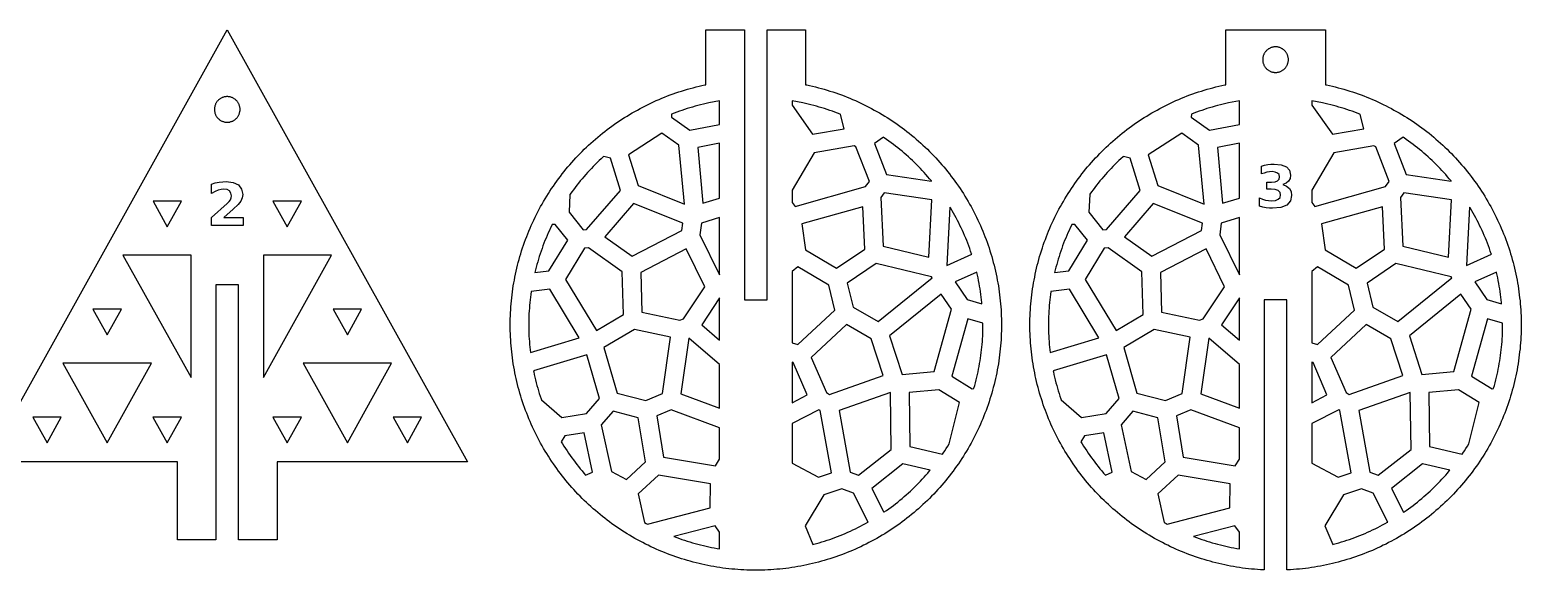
# Model space of a CAD drawing. Header units: millimetres. Extents: x 0 to 439, y -239 to 0.
# Drawn here: x 217.4 to 426.9, y -76 to 0 of the extents above; entities that cross this region are included whole.
import ezdxf

# ---------------------------------------------------------------- set-up
doc = ezdxf.new("R2010")
doc.units = ezdxf.units.MM
doc.layers.add('CUT', color=1, linetype='Continuous')
doc.layers.add('ENGRAVE', color=7, linetype='Continuous')

msp = doc.modelspace()

# ---------------------------------------------------------------- linework, layer by layer
at = {"layer": 'CUT'}
for points in [[(211.4, -60.75), (245.15, 0), (278.9, -60.75), (252.15, -60.75), (252.15, -71.75), (246.74, -71.75), (246.74, -35.88), (243.57, -35.88), (243.57, -71.75), (238.15, -71.75), (238.15, -60.75), (211.4, -60.75)], [(353.88, -42.77), (353.86, -43.19), (353.84, -43.62), (353.81, -44.04), (353.78, -44.46), (353.74, -44.88), (353.69, -45.3), (353.64, -45.72), (353.59, -46.14), (353.53, -46.56), (353.47, -46.98), (353.4, -47.4), (353.32, -47.81), (353.24, -48.23), (353.16, -48.65), (353.07, -49.06), (352.97, -49.47), (352.87, -49.88), (352.76, -50.29), (352.65, -50.7), (352.54, -51.11), (352.42, -51.51), (352.29, -51.92), (352.16, -52.32), (352.03, -52.72), (351.89, -53.12), (351.74, -53.52), (351.59, -53.92), (351.44, -54.31), (351.28, -54.7), (351.11, -55.09), (350.94, -55.48), (350.77, -55.87), (350.59, -56.25), (350.41, -56.63), (350.22, -57.01), (350.03, -57.39), (349.83, -57.76), (349.63, -58.14), (349.42, -58.5), (349.21, -58.87), (349, -59.24), (348.78, -59.6), (348.55, -59.96), (348.32, -60.31), (348.09, -60.67), (347.85, -61.02), (347.61, -61.37), (347.36, -61.71), (347.11, -62.05), (346.86, -62.39), (346.6, -62.73), (346.34, -63.06), (346.07, -63.39), (345.8, -63.71), (345.53, -64.03), (345.25, -64.35), (344.97, -64.67), (344.68, -64.98), (344.39, -65.29), (344.1, -65.59), (343.8, -65.9), (343.5, -66.19), (343.19, -66.49), (342.88, -66.78), (342.57, -67.06), (342.26, -67.35), (341.94, -67.62), (341.62, -67.9), (341.29, -68.17), (340.96, -68.44), (340.63, -68.7), (340.29, -68.96), (339.96, -69.21), (339.61, -69.46), (339.27, -69.71), (338.92, -69.95), (338.57, -70.19), (338.22, -70.42), (337.86, -70.65), (337.5, -70.87), (337.14, -71.09), (336.78, -71.31), (336.41, -71.52), (336.04, -71.72), (335.67, -71.93), (335.29, -72.12), (334.92, -72.32), (334.54, -72.5), (334.15, -72.69), (333.77, -72.87), (333.38, -73.04), (333, -73.21), (332.61, -73.37), (332.21, -73.53), (331.82, -73.69), (331.42, -73.84), (331.03, -73.98), (330.63, -74.12), (330.23, -74.26), (329.82, -74.39), (329.42, -74.51), (329.01, -74.63), (328.61, -74.75), (328.2, -74.86), (327.79, -74.97), (327.38, -75.07), (326.96, -75.16), (326.55, -75.25), (326.13, -75.34), (325.72, -75.42), (325.3, -75.49), (324.88, -75.56), (324.47, -75.63), (324.05, -75.69), (323.63, -75.74), (323.21, -75.79), (322.79, -75.83), (322.36, -75.87), (321.94, -75.91), (321.52, -75.94), (321.1, -75.96), (320.67, -75.98), (320.25, -75.99), (319.83, -76), (319.4, -76), (318.98, -76), (318.56, -75.99), (318.13, -75.98), (317.71, -75.96), (317.29, -75.94), (316.87, -75.91), (316.44, -75.87), (316.02, -75.83), (315.6, -75.79), (315.18, -75.74), (314.76, -75.69), (314.34, -75.63), (313.92, -75.56), (313.51, -75.49), (313.09, -75.42), (312.67, -75.34), (312.26, -75.25), (311.84, -75.16), (311.43, -75.07), (311.02, -74.97), (310.61, -74.86), (310.2, -74.75), (309.79, -74.63), (309.39, -74.51), (308.98, -74.39), (308.58, -74.26), (308.18, -74.12), (307.78, -73.98), (307.38, -73.84), (306.99, -73.69), (306.59, -73.53), (306.2, -73.37), (305.81, -73.21), (305.42, -73.04), (305.04, -72.87), (304.65, -72.69), (304.27, -72.5), (303.89, -72.32), (303.52, -72.12), (303.14, -71.93), (302.77, -71.72), (302.4, -71.52), (302.03, -71.31), (301.67, -71.09), (301.31, -70.87), (300.95, -70.65), (300.59, -70.42), (300.24, -70.19), (299.89, -69.95), (299.54, -69.71), (299.19, -69.46), (298.85, -69.21), (298.51, -68.96), (298.18, -68.7), (297.85, -68.44), (297.52, -68.17), (297.19, -67.9), (296.87, -67.62), (296.55, -67.35), (296.24, -67.06), (295.92, -66.78), (295.61, -66.49), (295.31, -66.19), (295.01, -65.9), (294.71, -65.59), (294.42, -65.29), (294.13, -64.98), (293.84, -64.67), (293.56, -64.35), (293.28, -64.03), (293.01, -63.71), (292.73, -63.39), (292.47, -63.06), (292.21, -62.73), (291.95, -62.39), (291.69, -62.05), (291.44, -61.71), (291.2, -61.37), (290.96, -61.02), (290.72, -60.67), (290.49, -60.31), (290.26, -59.96), (290.03, -59.6), (289.81, -59.24), (289.6, -58.87), (289.39, -58.5), (289.18, -58.14), (288.98, -57.76), (288.78, -57.39), (288.59, -57.01), (288.4, -56.63), (288.22, -56.25), (288.04, -55.87), (287.86, -55.48), (287.69, -55.09), (287.53, -54.7), (287.37, -54.31), (287.22, -53.92), (287.07, -53.52), (286.92, -53.12), (286.78, -52.72), (286.65, -52.32), (286.51, -51.92), (286.39, -51.51), (286.27, -51.11), (286.15, -50.7), (286.04, -50.29), (285.94, -49.88), (285.84, -49.47), (285.74, -49.06), (285.65, -48.65), (285.57, -48.23), (285.49, -47.81), (285.41, -47.4), (285.34, -46.98), (285.28, -46.56), (285.22, -46.14), (285.16, -45.72), (285.11, -45.3), (285.07, -44.88), (285.03, -44.46), (285, -44.04), (284.97, -43.62), (284.95, -43.19), (284.93, -42.77), (284.91, -42.35), (284.91, -41.92), (284.9, -41.5), (284.91, -41.08), (284.91, -40.65), (284.93, -40.23), (284.95, -39.81), (284.97, -39.38), (285, -38.96), (285.03, -38.54), (285.07, -38.12), (285.11, -37.7), (285.16, -37.28), (285.22, -36.86), (285.28, -36.44), (285.34, -36.02), (285.41, -35.6), (285.49, -35.19), (285.57, -34.77), (285.65, -34.35), (285.74, -33.94), (285.84, -33.53), (285.94, -33.12), (286.04, -32.71), (286.15, -32.3), (286.27, -31.89), (286.39, -31.49), (286.51, -31.08), (286.65, -30.68), (286.78, -30.28), (286.92, -29.88), (287.07, -29.48), (287.22, -29.08), (287.37, -28.69), (287.53, -28.3), (287.69, -27.91), (287.86, -27.52), (288.04, -27.13), (288.22, -26.75), (288.4, -26.37), (288.59, -25.99), (288.78, -25.61), (288.98, -25.24), (289.18, -24.86), (289.39, -24.5), (289.6, -24.13), (289.81, -23.76), (290.03, -23.4), (290.26, -23.04), (290.49, -22.69), (290.72, -22.33), (290.96, -21.98), (291.2, -21.63), (291.44, -21.29), (291.69, -20.95), (291.95, -20.61), (292.21, -20.27), (292.47, -19.94), (292.73, -19.61), (293.01, -19.29), (293.28, -18.97), (293.56, -18.65), (293.84, -18.33), (294.13, -18.02), (294.42, -17.71), (294.71, -17.41), (295.01, -17.1), (295.31, -16.81), (295.61, -16.51), (295.92, -16.22), (296.24, -15.94), (296.55, -15.65), (296.87, -15.38), (297.19, -15.1), (297.52, -14.83), (297.85, -14.56), (298.18, -14.3), (298.51, -14.04), (298.85, -13.79), (299.19, -13.54), (299.54, -13.29), (299.89, -13.05), (300.24, -12.81), (300.59, -12.58), (300.95, -12.35), (301.31, -12.13), (301.67, -11.91), (302.03, -11.69), (302.4, -11.48), (302.77, -11.28), (303.14, -11.07), (303.52, -10.88), (303.89, -10.68), (304.27, -10.5), (304.65, -10.31), (305.04, -10.13), (305.42, -9.96), (305.81, -9.79), (306.2, -9.63), (306.59, -9.47), (306.99, -9.31), (307.38, -9.16), (307.78, -9.02), (308.18, -8.88), (308.58, -8.74), (308.98, -8.61), (309.39, -8.49), (309.79, -8.37), (310.2, -8.25), (310.61, -8.14), (311.02, -8.03), (311.43, -7.93), (311.84, -7.84), (312.26, -7.75), (312.4, -7.72), (312.4, 0), (317.82, 0), (317.82, -38), (320.99, -38), (320.99, 0), (326.4, 0), (326.4, -7.72), (326.55, -7.75), (326.96, -7.84), (327.38, -7.93), (327.79, -8.03), (328.2, -8.14), (328.61, -8.25), (329.01, -8.37), (329.42, -8.49), (329.82, -8.61), (330.23, -8.74), (330.63, -8.88), (331.03, -9.02), (331.42, -9.16), (331.82, -9.31), (332.21, -9.47), (332.61, -9.63), (333, -9.79), (333.38, -9.96), (333.77, -10.13), (334.15, -10.31), (334.54, -10.5), (334.92, -10.68), (335.29, -10.88), (335.67, -11.07), (336.04, -11.28), (336.41, -11.48), (336.78, -11.69), (337.14, -11.91), (337.5, -12.13), (337.86, -12.35), (338.22, -12.58), (338.57, -12.81), (338.92, -13.05), (339.27, -13.29), (339.61, -13.54), (339.96, -13.79), (340.29, -14.04), (340.63, -14.3), (340.96, -14.56), (341.29, -14.83), (341.62, -15.1), (341.94, -15.38), (342.26, -15.65), (342.57, -15.94), (342.88, -16.22), (343.19, -16.51), (343.5, -16.81), (343.8, -17.1), (344.1, -17.41), (344.39, -17.71), (344.68, -18.02), (344.97, -18.33), (345.25, -18.65), (345.53, -18.97), (345.8, -19.29), (346.07, -19.61), (346.34, -19.94), (346.6, -20.27), (346.86, -20.61), (347.11, -20.95), (347.36, -21.29), (347.61, -21.63), (347.85, -21.98), (348.09, -22.33), (348.32, -22.69), (348.55, -23.04), (348.78, -23.4), (349, -23.76), (349.21, -24.13), (349.42, -24.5), (349.63, -24.86), (349.83, -25.24), (350.03, -25.61), (350.22, -25.99), (350.41, -26.37), (350.59, -26.75), (350.77, -27.13), (350.94, -27.52), (351.11, -27.91), (351.28, -28.3), (351.44, -28.69), (351.59, -29.08), (351.74, -29.48), (351.89, -29.88), (352.03, -30.28), (352.16, -30.68), (352.29, -31.08), (352.42, -31.49), (352.54, -31.89), (352.65, -32.3), (352.76, -32.71), (352.87, -33.12), (352.97, -33.53), (353.07, -33.94), (353.16, -34.35), (353.24, -34.77), (353.32, -35.19), (353.4, -35.6), (353.47, -36.02), (353.53, -36.44), (353.59, -36.86), (353.64, -37.28), (353.69, -37.7), (353.74, -38.12), (353.78, -38.54), (353.81, -38.96), (353.84, -39.38), (353.86, -39.81), (353.88, -40.23), (353.89, -40.65), (353.9, -41.08), (353.9, -41.5), (353.9, -41.92), (353.89, -42.35), (353.88, -42.77)], [(426.86, -43.19), (426.84, -43.62), (426.81, -44.04), (426.78, -44.46), (426.74, -44.88), (426.69, -45.3), (426.64, -45.72), (426.59, -46.14), (426.53, -46.56), (426.47, -46.98), (426.4, -47.4), (426.32, -47.81), (426.24, -48.23), (426.16, -48.65), (426.07, -49.06), (425.97, -49.47), (425.87, -49.88), (425.76, -50.29), (425.65, -50.7), (425.54, -51.11), (425.42, -51.51), (425.29, -51.92), (425.16, -52.32), (425.03, -52.72), (424.89, -53.12), (424.74, -53.52), (424.59, -53.92), (424.44, -54.31), (424.28, -54.7), (424.11, -55.09), (423.94, -55.48), (423.77, -55.87), (423.59, -56.25), (423.41, -56.63), (423.22, -57.01), (423.03, -57.39), (422.83, -57.76), (422.63, -58.14), (422.42, -58.5), (422.21, -58.87), (422, -59.24), (421.78, -59.6), (421.55, -59.96), (421.32, -60.31), (421.09, -60.67), (420.85, -61.02), (420.61, -61.37), (420.36, -61.71), (420.11, -62.05), (419.86, -62.39), (419.6, -62.73), (419.34, -63.06), (419.07, -63.39), (418.8, -63.71), (418.53, -64.03), (418.25, -64.35), (417.97, -64.67), (417.68, -64.98), (417.39, -65.29), (417.1, -65.59), (416.8, -65.9), (416.5, -66.19), (416.19, -66.49), (415.88, -66.78), (415.57, -67.06), (415.26, -67.35), (414.94, -67.62), (414.62, -67.9), (414.29, -68.17), (413.96, -68.44), (413.63, -68.7), (413.29, -68.96), (412.96, -69.21), (412.61, -69.46), (412.27, -69.71), (411.92, -69.95), (411.57, -70.19), (411.22, -70.42), (410.86, -70.65), (410.5, -70.87), (410.14, -71.09), (409.78, -71.31), (409.41, -71.52), (409.04, -71.72), (408.67, -71.93), (408.29, -72.12), (407.92, -72.32), (407.54, -72.5), (407.15, -72.69), (406.77, -72.87), (406.38, -73.04), (406, -73.21), (405.61, -73.37), (405.21, -73.53), (404.82, -73.69), (404.42, -73.84), (404.03, -73.98), (403.63, -74.12), (403.23, -74.26), (402.82, -74.39), (402.42, -74.51), (402.01, -74.63), (401.61, -74.75), (401.2, -74.86), (400.79, -74.97), (400.38, -75.07), (399.96, -75.16), (399.55, -75.25), (399.13, -75.34), (398.72, -75.42), (398.3, -75.49), (397.88, -75.56), (397.47, -75.63), (397.05, -75.69), (396.63, -75.74), (396.21, -75.79), (395.79, -75.83), (395.36, -75.87), (394.94, -75.91), (394.52, -75.94), (394.1, -75.96), (393.99, -75.96), (393.99, -38), (390.82, -38), (390.82, -75.96), (390.71, -75.96), (390.29, -75.94), (389.87, -75.91), (389.44, -75.87), (389.02, -75.83), (388.6, -75.79), (388.18, -75.74), (387.76, -75.69), (387.34, -75.63), (386.92, -75.56), (386.51, -75.49), (386.09, -75.42), (385.67, -75.34), (385.26, -75.25), (384.84, -75.16), (384.43, -75.07), (384.02, -74.97), (383.61, -74.86), (383.2, -74.75), (382.79, -74.63), (382.39, -74.51), (381.98, -74.39), (381.58, -74.26), (381.18, -74.12), (380.78, -73.98), (380.38, -73.84), (379.99, -73.69), (379.59, -73.53), (379.2, -73.37), (378.81, -73.21), (378.42, -73.04), (378.04, -72.87), (377.65, -72.69), (377.27, -72.5), (376.89, -72.32), (376.52, -72.12), (376.14, -71.93), (375.77, -71.72), (375.4, -71.52), (375.03, -71.31), (374.67, -71.09), (374.31, -70.87), (373.95, -70.65), (373.59, -70.42), (373.24, -70.19), (372.89, -69.95), (372.54, -69.71), (372.19, -69.46), (371.85, -69.21), (371.51, -68.96), (371.18, -68.7), (370.85, -68.44), (370.52, -68.17), (370.19, -67.9), (369.87, -67.62), (369.55, -67.35), (369.24, -67.06), (368.92, -66.78), (368.61, -66.49), (368.31, -66.19), (368.01, -65.9), (367.71, -65.59), (367.42, -65.29), (367.13, -64.98), (366.84, -64.67), (366.56, -64.35), (366.28, -64.03), (366.01, -63.71), (365.73, -63.39), (365.47, -63.06), (365.21, -62.73), (364.95, -62.39), (364.69, -62.05), (364.44, -61.71), (364.2, -61.37), (363.96, -61.02), (363.72, -60.67), (363.49, -60.31), (363.26, -59.96), (363.03, -59.6), (362.81, -59.24), (362.6, -58.87), (362.39, -58.5), (362.18, -58.14), (361.98, -57.76), (361.78, -57.39), (361.59, -57.01), (361.4, -56.63), (361.22, -56.25), (361.04, -55.87), (360.86, -55.48), (360.69, -55.09), (360.53, -54.7), (360.37, -54.31), (360.22, -53.92), (360.07, -53.52), (359.92, -53.12), (359.78, -52.72), (359.65, -52.32), (359.51, -51.92), (359.39, -51.51), (359.27, -51.11), (359.15, -50.7), (359.04, -50.29), (358.94, -49.88), (358.84, -49.47), (358.74, -49.06), (358.65, -48.65), (358.57, -48.23), (358.49, -47.81), (358.41, -47.4), (358.34, -46.98), (358.28, -46.56), (358.22, -46.14), (358.16, -45.72), (358.11, -45.3), (358.07, -44.88), (358.03, -44.46), (358, -44.04), (357.97, -43.62), (357.95, -43.19), (357.93, -42.77), (357.91, -42.35), (357.91, -41.92), (357.9, -41.5), (357.91, -41.08), (357.91, -40.65), (357.93, -40.23), (357.95, -39.81), (357.97, -39.38), (358, -38.96), (358.03, -38.54), (358.07, -38.12), (358.11, -37.7), (358.16, -37.28), (358.22, -36.86), (358.28, -36.44), (358.34, -36.02), (358.41, -35.6), (358.49, -35.19), (358.57, -34.77), (358.65, -34.35), (358.74, -33.94), (358.84, -33.53), (358.94, -33.12), (359.04, -32.71), (359.15, -32.3), (359.27, -31.89), (359.39, -31.49), (359.51, -31.08), (359.65, -30.68), (359.78, -30.28), (359.92, -29.88), (360.07, -29.48), (360.22, -29.08), (360.37, -28.69), (360.53, -28.3), (360.69, -27.91), (360.86, -27.52), (361.04, -27.13), (361.22, -26.75), (361.4, -26.37), (361.59, -25.99), (361.78, -25.61), (361.98, -25.24), (362.18, -24.86), (362.39, -24.5), (362.6, -24.13), (362.81, -23.76), (363.03, -23.4), (363.26, -23.04), (363.49, -22.69), (363.72, -22.33), (363.96, -21.98), (364.2, -21.63), (364.44, -21.29), (364.69, -20.95), (364.95, -20.61), (365.21, -20.27), (365.47, -19.94), (365.73, -19.61), (366.01, -19.29), (366.28, -18.97), (366.56, -18.65), (366.84, -18.33), (367.13, -18.02), (367.42, -17.71), (367.71, -17.41), (368.01, -17.1), (368.31, -16.81), (368.61, -16.51), (368.92, -16.22), (369.24, -15.94), (369.55, -15.65), (369.87, -15.38), (370.19, -15.1), (370.52, -14.83), (370.85, -14.56), (371.18, -14.3), (371.51, -14.04), (371.85, -13.79), (372.19, -13.54), (372.54, -13.29), (372.89, -13.05), (373.24, -12.81), (373.59, -12.58), (373.95, -12.35), (374.31, -12.13), (374.67, -11.91), (375.03, -11.69), (375.4, -11.48), (375.77, -11.28), (376.14, -11.07), (376.52, -10.88), (376.89, -10.68), (377.27, -10.5), (377.65, -10.31), (378.04, -10.13), (378.42, -9.96), (378.81, -9.79), (379.2, -9.63), (379.59, -9.47), (379.99, -9.31), (380.38, -9.16), (380.78, -9.02), (381.18, -8.88), (381.58, -8.74), (381.98, -8.61), (382.39, -8.49), (382.79, -8.37), (383.2, -8.25), (383.61, -8.14), (384.02, -8.03), (384.43, -7.93), (384.84, -7.84), (385.26, -7.75), (385.4, -7.72), (385.4, 0), (399.4, 0), (399.4, -7.72), (399.55, -7.75), (399.96, -7.84), (400.38, -7.93), (400.79, -8.03), (401.2, -8.14), (401.61, -8.25), (402.01, -8.37), (402.42, -8.49), (402.82, -8.61), (403.23, -8.74), (403.63, -8.88), (404.03, -9.02), (404.42, -9.16), (404.82, -9.31), (405.21, -9.47), (405.61, -9.63), (406, -9.79), (406.38, -9.96), (406.77, -10.13), (407.15, -10.31), (407.54, -10.5), (407.92, -10.68), (408.29, -10.88), (408.67, -11.07), (409.04, -11.28), (409.41, -11.48), (409.78, -11.69), (410.14, -11.91), (410.5, -12.13), (410.86, -12.35), (411.22, -12.58), (411.57, -12.81), (411.92, -13.05), (412.27, -13.29), (412.61, -13.54), (412.96, -13.79), (413.29, -14.04), (413.63, -14.3), (413.96, -14.56), (414.29, -14.83), (414.62, -15.1), (414.94, -15.38), (415.26, -15.65), (415.57, -15.94), (415.88, -16.22), (416.19, -16.51), (416.5, -16.81), (416.8, -17.1), (417.1, -17.41), (417.39, -17.71), (417.68, -18.02), (417.97, -18.33), (418.25, -18.65), (418.53, -18.97), (418.8, -19.29), (419.07, -19.61), (419.34, -19.94), (419.6, -20.27), (419.86, -20.61), (420.11, -20.95), (420.36, -21.29), (420.61, -21.63), (420.85, -21.98), (421.09, -22.33), (421.32, -22.69), (421.55, -23.04), (421.78, -23.4), (422, -23.76), (422.21, -24.13), (422.42, -24.5), (422.63, -24.86), (422.83, -25.24), (423.03, -25.61), (423.22, -25.99), (423.41, -26.37), (423.59, -26.75), (423.77, -27.13), (423.94, -27.52), (424.11, -27.91), (424.28, -28.3), (424.44, -28.69), (424.59, -29.08), (424.74, -29.48), (424.89, -29.88), (425.03, -30.28), (425.16, -30.68), (425.29, -31.08), (425.42, -31.49), (425.54, -31.89), (425.65, -32.3), (425.76, -32.71), (425.87, -33.12), (425.97, -33.53), (426.07, -33.94), (426.16, -34.35), (426.24, -34.77), (426.32, -35.19), (426.4, -35.6), (426.47, -36.02), (426.53, -36.44), (426.59, -36.86), (426.64, -37.28), (426.69, -37.7), (426.74, -38.12), (426.78, -38.54), (426.81, -38.96), (426.84, -39.38), (426.86, -39.81), (426.88, -40.23), (426.89, -40.65), (426.9, -41.08), (426.9, -41.5), (426.9, -41.92), (426.89, -42.35), (426.88, -42.77), (426.86, -43.19)], [(394.2, -4.11), (394.2, -4.02), (394.18, -3.94), (394.17, -3.85), (394.15, -3.76), (394.13, -3.68), (394.1, -3.59), (394.07, -3.51), (394.03, -3.43), (393.99, -3.35), (393.95, -3.27), (393.9, -3.2), (393.85, -3.13), (393.8, -3.06), (393.74, -2.99), (393.68, -2.93), (393.61, -2.87), (393.55, -2.81), (393.48, -2.75), (393.4, -2.7), (393.33, -2.66), (393.25, -2.61), (393.17, -2.57), (393.09, -2.54), (393.01, -2.51), (392.93, -2.48), (392.84, -2.45), (392.75, -2.43), (392.67, -2.42), (392.58, -2.41), (392.49, -2.4), (392.4, -2.4), (392.32, -2.4), (392.23, -2.41), (392.14, -2.42), (392.05, -2.43), (391.97, -2.45), (391.88, -2.48), (391.8, -2.51), (391.71, -2.54), (391.63, -2.57), (391.56, -2.61), (391.48, -2.66), (391.4, -2.7), (391.33, -2.75), (391.26, -2.81), (391.2, -2.87), (391.13, -2.93), (391.07, -2.99), (391.01, -3.06), (390.96, -3.13), (390.91, -3.2), (390.86, -3.27), (390.82, -3.35), (390.78, -3.43), (390.74, -3.51), (390.71, -3.59), (390.68, -3.68), (390.66, -3.76), (390.64, -3.85), (390.62, -3.94), (390.61, -4.02), (390.61, -4.11), (390.6, -4.2), (390.61, -4.29), (390.61, -4.38), (390.62, -4.46), (390.64, -4.55), (390.66, -4.64), (390.68, -4.72), (390.71, -4.81), (390.74, -4.89), (390.78, -4.97), (390.82, -5.05), (390.86, -5.13), (390.91, -5.2), (390.96, -5.27), (391.01, -5.34), (391.07, -5.41), (391.13, -5.47), (391.2, -5.53), (391.26, -5.59), (391.33, -5.65), (391.4, -5.7), (391.48, -5.74), (391.56, -5.79), (391.63, -5.83), (391.71, -5.86), (391.8, -5.89), (391.88, -5.92), (391.97, -5.95), (392.05, -5.97), (392.14, -5.98), (392.23, -5.99), (392.32, -6), (392.4, -6), (392.49, -6), (392.58, -5.99), (392.67, -5.98), (392.75, -5.97), (392.84, -5.95), (392.93, -5.92), (393.01, -5.89), (393.09, -5.86), (393.17, -5.83), (393.25, -5.79), (393.33, -5.74), (393.4, -5.7), (393.48, -5.65), (393.55, -5.59), (393.61, -5.53), (393.68, -5.47), (393.74, -5.41), (393.8, -5.34), (393.85, -5.27), (393.9, -5.2), (393.95, -5.13), (393.99, -5.05), (394.03, -4.97), (394.07, -4.89), (394.1, -4.81), (394.13, -4.72), (394.15, -4.64), (394.17, -4.55), (394.18, -4.46), (394.2, -4.38), (394.2, -4.29), (394.2, -4.2), (394.2, -4.11)], [(246.95, -11.11), (246.95, -11.02), (246.93, -10.94), (246.92, -10.85), (246.9, -10.76), (246.88, -10.68), (246.85, -10.59), (246.82, -10.51), (246.78, -10.43), (246.74, -10.35), (246.7, -10.27), (246.65, -10.2), (246.6, -10.13), (246.55, -10.06), (246.49, -9.99), (246.43, -9.93), (246.36, -9.87), (246.3, -9.81), (246.23, -9.75), (246.15, -9.7), (246.08, -9.66), (246, -9.61), (245.92, -9.57), (245.84, -9.54), (245.76, -9.51), (245.68, -9.48), (245.59, -9.45), (245.5, -9.43), (245.42, -9.42), (245.33, -9.41), (245.24, -9.4), (245.15, -9.4), (245.07, -9.4), (244.98, -9.41), (244.89, -9.42), (244.8, -9.43), (244.72, -9.45), (244.63, -9.48), (244.55, -9.51), (244.46, -9.54), (244.38, -9.57), (244.31, -9.61), (244.23, -9.66), (244.15, -9.7), (244.08, -9.75), (244.01, -9.81), (243.95, -9.87), (243.88, -9.93), (243.82, -9.99), (243.76, -10.06), (243.71, -10.13), (243.66, -10.2), (243.61, -10.27), (243.57, -10.35), (243.53, -10.43), (243.49, -10.51), (243.46, -10.59), (243.43, -10.68), (243.41, -10.76), (243.39, -10.85), (243.37, -10.94), (243.36, -11.02), (243.36, -11.11), (243.35, -11.2), (243.36, -11.29), (243.36, -11.38), (243.37, -11.46), (243.39, -11.55), (243.41, -11.64), (243.43, -11.72), (243.46, -11.81), (243.49, -11.89), (243.53, -11.97), (243.57, -12.05), (243.61, -12.13), (243.66, -12.2), (243.71, -12.27), (243.76, -12.34), (243.82, -12.41), (243.88, -12.47), (243.95, -12.53), (244.01, -12.59), (244.08, -12.65), (244.15, -12.7), (244.23, -12.74), (244.31, -12.79), (244.38, -12.83), (244.46, -12.86), (244.55, -12.89), (244.63, -12.92), (244.72, -12.95), (244.8, -12.97), (244.89, -12.98), (244.98, -12.99), (245.07, -13), (245.15, -13), (245.24, -13), (245.33, -12.99), (245.42, -12.98), (245.5, -12.97), (245.59, -12.95), (245.68, -12.92), (245.76, -12.89), (245.84, -12.86), (245.92, -12.83), (246, -12.79), (246.08, -12.74), (246.15, -12.7), (246.23, -12.65), (246.3, -12.59), (246.36, -12.53), (246.43, -12.47), (246.49, -12.41), (246.55, -12.34), (246.6, -12.27), (246.65, -12.2), (246.7, -12.13), (246.74, -12.05), (246.78, -11.97), (246.82, -11.89), (246.85, -11.81), (246.88, -11.72), (246.9, -11.64), (246.92, -11.55), (246.93, -11.46), (246.95, -11.38), (246.95, -11.29), (246.95, -11.2), (246.95, -11.11)], [(307.92, -11.74), (307.58, -11.87), (307.57, -12.29), (310.14, -14.11), (314.32, -13.31), (314.32, -9.98), (312.8, -10.29), (312.41, -10.38), (312.03, -10.46), (311.65, -10.56), (311.27, -10.65), (310.9, -10.76), (310.52, -10.86), (310.14, -10.97), (309.77, -11.09), (309.4, -11.21), (309.03, -11.34), (308.66, -11.46), (308.29, -11.6), (307.92, -11.74)], [(326.39, -10.38), (326.01, -10.29), (324.49, -9.98), (324.49, -10.61), (327.38, -14.69), (331.8, -13.93), (331.3, -11.9), (331.25, -11.88), (330.88, -11.74), (330.52, -11.6), (330.15, -11.46), (329.78, -11.34), (329.41, -11.21), (329.04, -11.09), (328.66, -10.97), (328.29, -10.86), (327.91, -10.76), (327.53, -10.65), (327.15, -10.56), (326.77, -10.46), (326.39, -10.38)], [(380.58, -11.87), (380.57, -12.29), (383.14, -14.11), (387.32, -13.31), (387.32, -9.98), (385.8, -10.29), (385.41, -10.38), (385.03, -10.46), (384.65, -10.56), (384.27, -10.65), (383.9, -10.76), (383.52, -10.86), (383.14, -10.97), (382.77, -11.09), (382.4, -11.21), (382.03, -11.34), (381.66, -11.46), (381.29, -11.6), (380.92, -11.74), (380.58, -11.87)], [(399.01, -10.29), (397.49, -9.98), (397.49, -10.61), (400.38, -14.69), (404.8, -13.93), (404.3, -11.9), (404.25, -11.88), (403.88, -11.74), (403.52, -11.6), (403.15, -11.46), (402.78, -11.34), (402.41, -11.21), (402.04, -11.09), (401.66, -10.97), (401.29, -10.86), (400.91, -10.76), (400.53, -10.65), (400.15, -10.56), (399.77, -10.46), (399.39, -10.38), (399.01, -10.29)], [(301.53, -17.57), (302.89, -21.91), (309.37, -24.5), (308.6, -16.21), (306.22, -14.52), (301.53, -17.57)], [(375.89, -21.91), (382.37, -24.5), (381.6, -16.21), (379.22, -14.52), (374.53, -17.57), (375.89, -21.91)], [(314.32, -15.96), (311.24, -16.55), (311.97, -24.4), (314.32, -23.69), (314.32, -15.96)], [(334.83, -22.06), (335.36, -21.33), (333.47, -16.45), (333.21, -16.32), (327.61, -17.29), (324.49, -22.57), (324.49, -24.27), (324.93, -24.85), (334.83, -22.06)], [(338.09, -15.65), (337.77, -15.42), (337.45, -15.2), (337.32, -15.1), (336.08, -15.98), (337.76, -20.34), (344.09, -21.29), (344.06, -21.26), (343.81, -20.96), (343.56, -20.66), (343.3, -20.37), (343.04, -20.08), (342.78, -19.79), (342.51, -19.5), (342.24, -19.22), (341.96, -18.94), (341.68, -18.67), (341.4, -18.4), (341.11, -18.13), (340.83, -17.86), (340.53, -17.6), (340.24, -17.35), (339.94, -17.09), (339.64, -16.84), (339.34, -16.59), (339.03, -16.35), (338.72, -16.11), (338.41, -15.88), (338.09, -15.65)], [(384.24, -16.55), (384.97, -24.4), (387.32, -23.69), (387.32, -15.96), (384.24, -16.55)], [(408.36, -21.33), (406.47, -16.45), (406.21, -16.32), (400.61, -17.29), (397.49, -22.57), (397.49, -24.27), (397.93, -24.85), (407.83, -22.06), (408.36, -21.33)], [(410.77, -15.42), (410.45, -15.2), (410.32, -15.1), (409.08, -15.98), (410.76, -20.34), (417.09, -21.29), (417.06, -21.26), (416.81, -20.96), (416.56, -20.66), (416.3, -20.37), (416.04, -20.08), (415.78, -19.79), (415.51, -19.5), (415.24, -19.22), (414.96, -18.94), (414.68, -18.67), (414.4, -18.4), (414.11, -18.13), (413.83, -17.86), (413.53, -17.6), (413.24, -17.35), (412.94, -17.09), (412.64, -16.84), (412.34, -16.59), (412.03, -16.35), (411.72, -16.11), (411.41, -15.88), (411.09, -15.65), (410.77, -15.42)], [(293.78, -22.5), (293.55, -22.81), (293.32, -23.13), (293.3, -23.17), (293.16, -25.66), (295.16, -28.12), (295.64, -28.09), (300.38, -22.59), (298.97, -18.07), (298.05, -17.8), (297.98, -17.86), (297.69, -18.13), (297.41, -18.4), (297.13, -18.67), (296.85, -18.94), (296.57, -19.22), (296.3, -19.5), (296.03, -19.79), (295.77, -20.08), (295.51, -20.37), (295.25, -20.66), (295, -20.96), (294.74, -21.26), (294.5, -21.57), (294.26, -21.87), (294.02, -22.18), (293.78, -22.5)], [(366.55, -22.81), (366.32, -23.13), (366.3, -23.17), (366.16, -25.66), (368.16, -28.12), (368.64, -28.09), (373.38, -22.59), (371.97, -18.07), (371.05, -17.8), (370.98, -17.86), (370.69, -18.13), (370.41, -18.4), (370.13, -18.67), (369.85, -18.94), (369.57, -19.22), (369.3, -19.5), (369.03, -19.79), (368.77, -20.08), (368.51, -20.37), (368.25, -20.66), (368, -20.96), (367.74, -21.26), (367.5, -21.57), (367.26, -21.87), (367.02, -22.18), (366.78, -22.5), (366.55, -22.81)], [(336.95, -23.57), (337.3, -30.45), (343.68, -31.96), (344.11, -23.93), (337.42, -22.92), (336.95, -23.57)], [(410.3, -30.45), (416.68, -31.96), (417.11, -23.93), (410.42, -22.92), (409.95, -23.57), (410.3, -30.45)], [(234.73, -24.12), (236.72, -27.7), (238.73, -24.08), (234.75, -24.08), (234.73, -24.12)], [(253.59, -27.7), (255.58, -24.12), (255.56, -24.08), (251.58, -24.08), (253.59, -27.7)], [(298.19, -29.11), (302.01, -31.82), (309.02, -28.22), (309.15, -27.21), (302.21, -24.44), (298.19, -29.11)], [(325.87, -27.28), (326.38, -30.96), (330.73, -33.53), (334.71, -30.83), (334.41, -24.88), (325.87, -27.28)], [(347.35, -26.12), (347.16, -25.78), (346.96, -25.44), (346.77, -25.1), (346.66, -24.93), (346.22, -33.14), (349.72, -31.57), (349.69, -31.49), (349.57, -31.12), (349.44, -30.75), (349.3, -30.39), (349.17, -30.02), (349.02, -29.65), (348.88, -29.29), (348.72, -28.93), (348.57, -28.57), (348.41, -28.22), (348.24, -27.86), (348.07, -27.51), (347.9, -27.16), (347.72, -26.81), (347.54, -26.46), (347.35, -26.12)], [(375.01, -31.82), (382.02, -28.22), (382.15, -27.21), (375.21, -24.44), (371.19, -29.11), (375.01, -31.82)], [(399.38, -30.96), (403.73, -33.53), (407.71, -30.83), (407.41, -24.88), (398.87, -27.28), (399.38, -30.96)], [(420.16, -25.78), (419.96, -25.44), (419.77, -25.1), (419.66, -24.93), (419.22, -33.14), (422.72, -31.57), (422.69, -31.49), (422.57, -31.12), (422.44, -30.75), (422.3, -30.39), (422.17, -30.02), (422.02, -29.65), (421.88, -29.29), (421.72, -28.93), (421.57, -28.57), (421.41, -28.22), (421.24, -27.86), (421.07, -27.51), (420.9, -27.16), (420.72, -26.81), (420.54, -26.46), (420.35, -26.12), (420.16, -25.78)], [(311.78, -27.18), (311.56, -28.84), (314.32, -34.45), (314.32, -26.4), (311.78, -27.18)], [(384.56, -28.84), (387.32, -34.45), (387.32, -26.4), (384.78, -27.18), (384.56, -28.84)], [(288.46, -33.75), (288.37, -34.12), (290.35, -33.89), (292.99, -29.58), (291.21, -27.38), (290.8, -27.38), (290.74, -27.51), (290.57, -27.86), (290.4, -28.22), (290.24, -28.57), (290.08, -28.93), (289.93, -29.29), (289.78, -29.65), (289.64, -30.02), (289.5, -30.39), (289.37, -30.75), (289.24, -31.12), (289.11, -31.49), (288.99, -31.87), (288.88, -32.24), (288.77, -32.62), (288.66, -32.99), (288.56, -33.37), (288.46, -33.75)], [(361.37, -34.12), (363.35, -33.89), (365.99, -29.58), (364.21, -27.38), (363.8, -27.38), (363.74, -27.51), (363.57, -27.86), (363.4, -28.22), (363.24, -28.57), (363.08, -28.93), (362.93, -29.29), (362.78, -29.65), (362.64, -30.02), (362.5, -30.39), (362.37, -30.75), (362.24, -31.12), (362.11, -31.49), (361.99, -31.87), (361.88, -32.24), (361.77, -32.62), (361.66, -32.99), (361.56, -33.37), (361.46, -33.75), (361.37, -34.12)], [(297, -42.3), (300.8, -40.06), (300.63, -34.02), (295.9, -30.68), (295.34, -30.72), (292.65, -35.11), (297, -42.3)], [(303.4, -39.73), (308.73, -40.85), (309.22, -40.65), (312.25, -36.13), (309.64, -30.82), (303.23, -34.12), (303.4, -39.73)], [(373.8, -40.06), (373.63, -34.02), (368.9, -30.68), (368.34, -30.72), (365.65, -35.11), (370, -42.3), (373.8, -40.06)], [(381.73, -40.85), (382.22, -40.65), (385.25, -36.13), (382.64, -30.82), (376.23, -34.12), (376.4, -39.73), (381.73, -40.85)], [(230.53, -31.68), (230.51, -31.71), (240.07, -48.92), (240.07, -31.68), (230.53, -31.68)], [(250.24, -48.92), (259.8, -31.71), (259.78, -31.68), (250.24, -31.68), (250.24, -48.92)], [(325.29, -44.28), (330.5, -39.42), (329.64, -35.91), (325.31, -33.34), (324.49, -34.01), (324.49, -44.04), (325.29, -44.28)], [(344.16, -34.86), (344.08, -34.73), (336.31, -32.89), (332.25, -35.64), (333.07, -39), (336.57, -41.02), (344.16, -34.86)], [(403.5, -39.42), (402.64, -35.91), (398.31, -33.34), (397.49, -34.01), (397.49, -44.04), (398.29, -44.28), (403.5, -39.42)], [(417.08, -34.73), (409.31, -32.89), (405.25, -35.64), (406.07, -39), (409.57, -41.02), (417.16, -34.86), (417.08, -34.73)], [(350.76, -35.66), (350.69, -35.28), (350.61, -34.89), (350.53, -34.51), (350.44, -34.13), (350.43, -34.09), (347.4, -35.46), (349.1, -37.91), (351.16, -38.53), (351.15, -38.37), (351.11, -37.98), (351.06, -37.6), (351.01, -37.21), (350.96, -36.82), (350.9, -36.43), (350.83, -36.05), (350.76, -35.66)], [(423.69, -35.28), (423.61, -34.89), (423.53, -34.51), (423.44, -34.13), (423.43, -34.09), (420.4, -35.46), (422.1, -37.91), (424.16, -38.53), (424.15, -38.37), (424.11, -37.98), (424.06, -37.6), (424.01, -37.21), (423.96, -36.82), (423.9, -36.43), (423.83, -36.05), (423.76, -35.66), (423.69, -35.28)], [(287.62, -44.24), (287.66, -44.63), (287.7, -45.02), (287.74, -45.39), (294.57, -43.31), (290.45, -36.49), (287.85, -36.8), (287.85, -36.82), (287.79, -37.21), (287.74, -37.6), (287.7, -37.98), (287.66, -38.37), (287.62, -38.76), (287.59, -39.15), (287.56, -39.54), (287.54, -39.93), (287.53, -40.33), (287.51, -40.72), (287.51, -41.11), (287.5, -41.5), (287.51, -41.89), (287.51, -42.28), (287.53, -42.67), (287.54, -43.07), (287.56, -43.46), (287.59, -43.85), (287.62, -44.24)], [(338.2, -43.05), (339.97, -48.5), (344.43, -48.07), (346.87, -39.27), (345.43, -37.19), (338.2, -43.05)], [(360.66, -44.63), (360.7, -45.02), (360.74, -45.39), (367.57, -43.31), (363.45, -36.49), (360.85, -36.8), (360.85, -36.82), (360.79, -37.21), (360.74, -37.6), (360.7, -37.98), (360.66, -38.37), (360.62, -38.76), (360.59, -39.15), (360.56, -39.54), (360.54, -39.93), (360.53, -40.33), (360.51, -40.72), (360.51, -41.11), (360.5, -41.5), (360.51, -41.89), (360.51, -42.28), (360.53, -42.67), (360.54, -43.07), (360.56, -43.46), (360.59, -43.85), (360.62, -44.24), (360.66, -44.63)], [(412.97, -48.5), (417.43, -48.07), (419.87, -39.27), (418.43, -37.19), (411.2, -43.05), (412.97, -48.5)], [(228.28, -42.89), (230.29, -39.27), (226.31, -39.27), (226.29, -39.31), (228.28, -42.89)], [(264.02, -39.31), (264, -39.27), (260.02, -39.27), (262.03, -42.89), (264.02, -39.31)], [(311.8, -41.47), (314.32, -43.65), (314.32, -37.71), (311.8, -41.47)], [(387.32, -43.65), (387.32, -37.71), (384.8, -41.47), (387.32, -43.65)], [(329.74, -51.27), (337.28, -48.63), (335.61, -43.47), (332.13, -41.46), (327.18, -46.07), (329.31, -51.03), (329.74, -51.27)], [(351.28, -42.67), (351.29, -42.28), (351.3, -41.89), (351.3, -41.5), (351.3, -41.28), (349.19, -40.65), (346.95, -48.69), (349.81, -50.47), (350.02, -50.45), (350.04, -50.38), (350.15, -50.01), (350.25, -49.63), (350.35, -49.25), (350.44, -48.87), (350.53, -48.49), (350.61, -48.11), (350.69, -47.72), (350.76, -47.34), (350.83, -46.95), (350.9, -46.57), (350.96, -46.18), (351.01, -45.79), (351.06, -45.4), (351.11, -45.02), (351.15, -44.63), (351.19, -44.24), (351.22, -43.85), (351.24, -43.46), (351.27, -43.07), (351.28, -42.67)], [(410.28, -48.63), (408.61, -43.47), (405.13, -41.46), (400.18, -46.07), (402.31, -51.03), (402.74, -51.27), (410.28, -48.63)], [(424.29, -42.28), (424.3, -41.89), (424.3, -41.5), (424.3, -41.28), (422.19, -40.65), (419.95, -48.69), (422.81, -50.47), (423.02, -50.45), (423.04, -50.38), (423.15, -50.01), (423.25, -49.63), (423.35, -49.25), (423.44, -48.87), (423.53, -48.49), (423.61, -48.11), (423.69, -47.72), (423.76, -47.34), (423.83, -46.95), (423.9, -46.57), (423.96, -46.18), (424.01, -45.79), (424.06, -45.4), (424.11, -45.02), (424.15, -44.63), (424.19, -44.24), (424.22, -43.85), (424.24, -43.46), (424.27, -43.07), (424.28, -42.67), (424.29, -42.28)], [(298.07, -44.7), (299.94, -51.11), (303.93, -52.15), (306.27, -51.15), (307.4, -43.23), (302.35, -42.17), (298.07, -44.7)], [(314.32, -53.22), (314.32, -47.09), (310.01, -43.36), (308.89, -51.21), (314.32, -53.22)], [(372.94, -51.11), (376.93, -52.15), (379.27, -51.15), (380.4, -43.23), (375.35, -42.17), (371.07, -44.7), (372.94, -51.11)], [(387.32, -47.09), (383.01, -43.36), (381.89, -51.21), (387.32, -53.22), (387.32, -47.09)], [(289.11, -51.51), (289.24, -51.88), (289.29, -52.02), (292.15, -54.52), (295.62, -53.97), (297.46, -51.87), (295.66, -45.72), (288.17, -47.98), (288.2, -48.11), (288.28, -48.49), (288.37, -48.87), (288.46, -49.25), (288.56, -49.63), (288.66, -50.01), (288.77, -50.38), (288.88, -50.76), (288.99, -51.13), (289.11, -51.51)], [(362.24, -51.88), (362.29, -52.02), (365.15, -54.52), (368.62, -53.97), (370.46, -51.87), (368.66, -45.72), (361.17, -47.98), (361.2, -48.11), (361.28, -48.49), (361.37, -48.87), (361.46, -49.25), (361.56, -49.63), (361.66, -50.01), (361.77, -50.38), (361.88, -50.76), (361.99, -51.13), (362.11, -51.51), (362.24, -51.88)], [(222.07, -46.9), (228.28, -58.07), (234.51, -46.86), (222.09, -46.86), (222.07, -46.9)], [(262.03, -58.07), (268.24, -46.9), (268.21, -46.86), (255.8, -46.86), (262.03, -58.07)], [(324.49, -46.76), (324.49, -52.45), (326.62, -51.35), (324.67, -46.81), (324.49, -46.76)], [(397.49, -52.45), (399.62, -51.35), (397.67, -46.81), (397.49, -46.76), (397.49, -52.45)], [(332.65, -62.23), (333.82, -62.65), (338.43, -59.03), (338.32, -51.01), (331.1, -53.55), (332.65, -62.23)], [(346.56, -58.23), (346.56, -58.23), (348.02, -52.42), (345.12, -50.62), (340.92, -51.02), (341.02, -58.62), (345.61, -59.68), (345.71, -59.55), (345.93, -59.22), (346.14, -58.9), (346.35, -58.57), (346.56, -58.23)], [(406.82, -62.65), (411.43, -59.03), (411.32, -51.01), (404.1, -53.55), (405.65, -62.23), (406.82, -62.65)], [(419.56, -58.23), (421.02, -52.42), (418.12, -50.62), (413.92, -51.02), (414.02, -58.62), (418.61, -59.68), (418.71, -59.55), (418.93, -59.22), (419.14, -58.9), (419.35, -58.57), (419.56, -58.23), (419.56, -58.23)], [(219.84, -58.07), (221.85, -54.46), (217.87, -54.46), (217.85, -54.49), (219.84, -58.07)], [(234.71, -54.46), (236.72, -58.07), (238.73, -54.46), (234.71, -54.46)], [(251.58, -54.46), (253.59, -58.07), (255.6, -54.46), (251.58, -54.46)], [(272.45, -54.49), (272.43, -54.46), (268.46, -54.46), (270.47, -58.07), (272.45, -54.49)], [(299.11, -62.13), (301.23, -63.22), (303.9, -60.75), (302.89, -54.56), (299.35, -53.65), (297.7, -55.54), (299.11, -62.13)], [(313.73, -61.31), (314.32, -60.38), (314.32, -55.99), (307.49, -53.46), (305.48, -54.31), (306.43, -60.1), (313.73, -61.31)], [(324.49, -60.95), (328.21, -62.9), (330.03, -62.31), (328.45, -53.53), (328.27, -53.43), (324.49, -55.38), (324.49, -60.95)], [(374.23, -63.22), (376.9, -60.75), (375.89, -54.56), (372.35, -53.65), (370.7, -55.54), (372.11, -62.13), (374.23, -63.22)], [(387.32, -60.38), (387.32, -55.99), (380.49, -53.46), (378.48, -54.31), (379.43, -60.1), (386.73, -61.31), (387.32, -60.38)], [(401.21, -62.9), (403.03, -62.31), (401.45, -53.53), (401.27, -53.43), (397.49, -55.38), (397.49, -60.95), (401.21, -62.9)], [(295, -62.04), (295.25, -62.34), (295.5, -62.63), (296.47, -62.23), (295.28, -56.66), (292.57, -57.09), (292.07, -57.94), (292.25, -58.23), (292.45, -58.57), (292.66, -58.9), (292.88, -59.22), (293.1, -59.55), (293.32, -59.87), (293.55, -60.19), (293.78, -60.5), (294.02, -60.82), (294.26, -61.13), (294.5, -61.43), (294.74, -61.74), (295, -62.04)], [(368.25, -62.34), (368.5, -62.63), (369.47, -62.23), (368.28, -56.66), (365.57, -57.09), (365.07, -57.94), (365.25, -58.23), (365.45, -58.57), (365.66, -58.9), (365.88, -59.22), (366.1, -59.55), (366.32, -59.87), (366.55, -60.19), (366.78, -60.5), (367.02, -60.82), (367.26, -61.13), (367.5, -61.43), (367.74, -61.74), (368, -62.04), (368.25, -62.34)], [(302.88, -65.25), (303.75, -69.3), (304.02, -69.45), (304.19, -69.54), (312.97, -67.25), (313.04, -63.83), (305.71, -62.62), (302.88, -65.25)], [(343.56, -62.34), (343.81, -62.04), (343.89, -61.95), (340.05, -61.06), (335.69, -64.49), (337.37, -67.86), (337.45, -67.8), (337.77, -67.58), (338.09, -67.35), (338.41, -67.12), (338.72, -66.89), (339.03, -66.65), (339.34, -66.41), (339.64, -66.16), (339.94, -65.91), (340.24, -65.65), (340.53, -65.4), (340.83, -65.14), (341.11, -64.87), (341.4, -64.6), (341.68, -64.33), (341.96, -64.06), (342.24, -63.78), (342.51, -63.5), (342.78, -63.21), (343.04, -62.92), (343.3, -62.63), (343.56, -62.34)], [(376.75, -69.3), (377.02, -69.45), (377.19, -69.54), (385.97, -67.25), (386.04, -63.83), (378.71, -62.62), (375.88, -65.25), (376.75, -69.3)], [(416.81, -62.04), (416.89, -61.95), (413.05, -61.06), (408.69, -64.49), (410.37, -67.86), (410.45, -67.8), (410.77, -67.58), (411.09, -67.35), (411.41, -67.12), (411.72, -66.89), (412.03, -66.65), (412.34, -66.41), (412.64, -66.16), (412.94, -65.91), (413.24, -65.65), (413.53, -65.4), (413.83, -65.14), (414.11, -64.87), (414.4, -64.6), (414.68, -64.33), (414.96, -64.06), (415.24, -63.78), (415.51, -63.5), (415.78, -63.21), (416.04, -62.92), (416.3, -62.63), (416.56, -62.34), (416.81, -62.04)], [(335.16, -69.24), (333.12, -65.17), (331.48, -64.57), (328.95, -65.39), (326.32, -69.74), (327.43, -72.37), (327.53, -72.35), (327.91, -72.24), (328.29, -72.14), (328.66, -72.03), (329.04, -71.91), (329.41, -71.79), (329.78, -71.66), (330.15, -71.54), (330.52, -71.4), (330.88, -71.26), (331.25, -71.12), (331.61, -70.97), (331.97, -70.82), (332.33, -70.66), (332.69, -70.5), (333.04, -70.34), (333.4, -70.17), (333.75, -69.99), (334.09, -69.82), (334.44, -69.63), (334.79, -69.45), (335.13, -69.26), (335.16, -69.24)], [(406.12, -65.17), (404.48, -64.57), (401.95, -65.39), (399.32, -69.74), (400.43, -72.37), (400.53, -72.35), (400.91, -72.24), (401.29, -72.14), (401.66, -72.03), (402.04, -71.91), (402.41, -71.79), (402.78, -71.66), (403.15, -71.54), (403.52, -71.4), (403.88, -71.26), (404.25, -71.12), (404.61, -70.97), (404.97, -70.82), (405.33, -70.66), (405.69, -70.5), (406.04, -70.34), (406.4, -70.17), (406.75, -69.99), (407.09, -69.82), (407.44, -69.63), (407.79, -69.45), (408.13, -69.26), (408.16, -69.24), (406.12, -65.17)], [(313.56, -72.86), (313.95, -72.93), (314.32, -72.99), (314.32, -70.67), (313.69, -69.75), (307.9, -71.25), (307.92, -71.26), (308.29, -71.4), (308.66, -71.54), (309.03, -71.66), (309.4, -71.79), (309.77, -71.91), (310.14, -72.03), (310.52, -72.14), (310.9, -72.24), (311.27, -72.35), (311.65, -72.44), (312.03, -72.54), (312.41, -72.62), (312.8, -72.71), (313.18, -72.79), (313.56, -72.86)], [(386.95, -72.93), (387.32, -72.99), (387.32, -70.67), (386.69, -69.75), (380.9, -71.25), (380.92, -71.26), (381.29, -71.4), (381.66, -71.54), (382.03, -71.66), (382.4, -71.79), (382.77, -71.91), (383.14, -72.03), (383.52, -72.14), (383.9, -72.24), (384.27, -72.35), (384.65, -72.44), (385.03, -72.54), (385.41, -72.62), (385.8, -72.71), (386.18, -72.79), (386.56, -72.86), (386.95, -72.93)]]:
    msp.add_lwpolyline(points, close=True, dxfattribs=at)
at = {"layer": 'ENGRAVE'}
for points in [[(393.95, -21.98), (394.34, -22.3), (394.58, -22.74), (394.66, -23.29), (394.48, -24.07), (393.97, -24.64), (393.14, -24.98), (391.99, -25.1), (391.53, -25.08), (391.07, -25.03), (390.61, -24.93), (390.15, -24.8), (390.15, -23.61), (390.58, -23.8), (391.01, -23.94), (391.43, -24.02), (391.85, -24.05), (392.39, -24), (392.79, -23.84), (393.03, -23.58), (393.11, -23.23), (393.03, -22.87), (392.78, -22.61), (392.37, -22.45), (391.79, -22.4), (391.18, -22.4), (391.18, -21.41), (391.82, -21.41), (392.33, -21.36), (392.69, -21.23), (392.9, -21), (392.97, -20.67), (392.9, -20.37), (392.7, -20.14), (392.36, -20), (391.92, -19.95), (391.54, -19.97), (391.17, -20.04), (390.79, -20.14), (390.41, -20.28), (390.41, -19.16), (390.86, -19.04), (391.31, -18.96), (391.76, -18.92), (392.19, -18.9), (393.21, -19), (393.94, -19.28), (394.37, -19.76), (394.51, -20.43), (394.45, -20.91), (394.24, -21.29), (393.9, -21.58), (393.42, -21.76), (393.95, -21.98)], [(247.37, -26.38), (247.37, -27.54), (242.94, -27.54), (242.94, -26.38), (245.16, -24.42), (245.42, -24.15), (245.6, -23.89), (245.71, -23.63), (245.75, -23.36), (245.68, -22.97), (245.46, -22.67), (245.13, -22.48), (244.7, -22.41), (244.31, -22.45), (243.89, -22.57), (243.44, -22.76), (242.96, -23.03), (242.96, -21.7), (243.48, -21.54), (244.01, -21.43), (244.52, -21.36), (245.02, -21.34), (245.99, -21.46), (246.72, -21.82), (247.18, -22.39), (247.33, -23.16), (247.26, -23.64), (247.07, -24.09), (246.67, -24.59), (245.99, -25.24), (244.69, -26.38), (247.37, -26.38)]]:
    msp.add_lwpolyline(points, close=True, dxfattribs=at)

doc.saveas('drawing.dxf')
